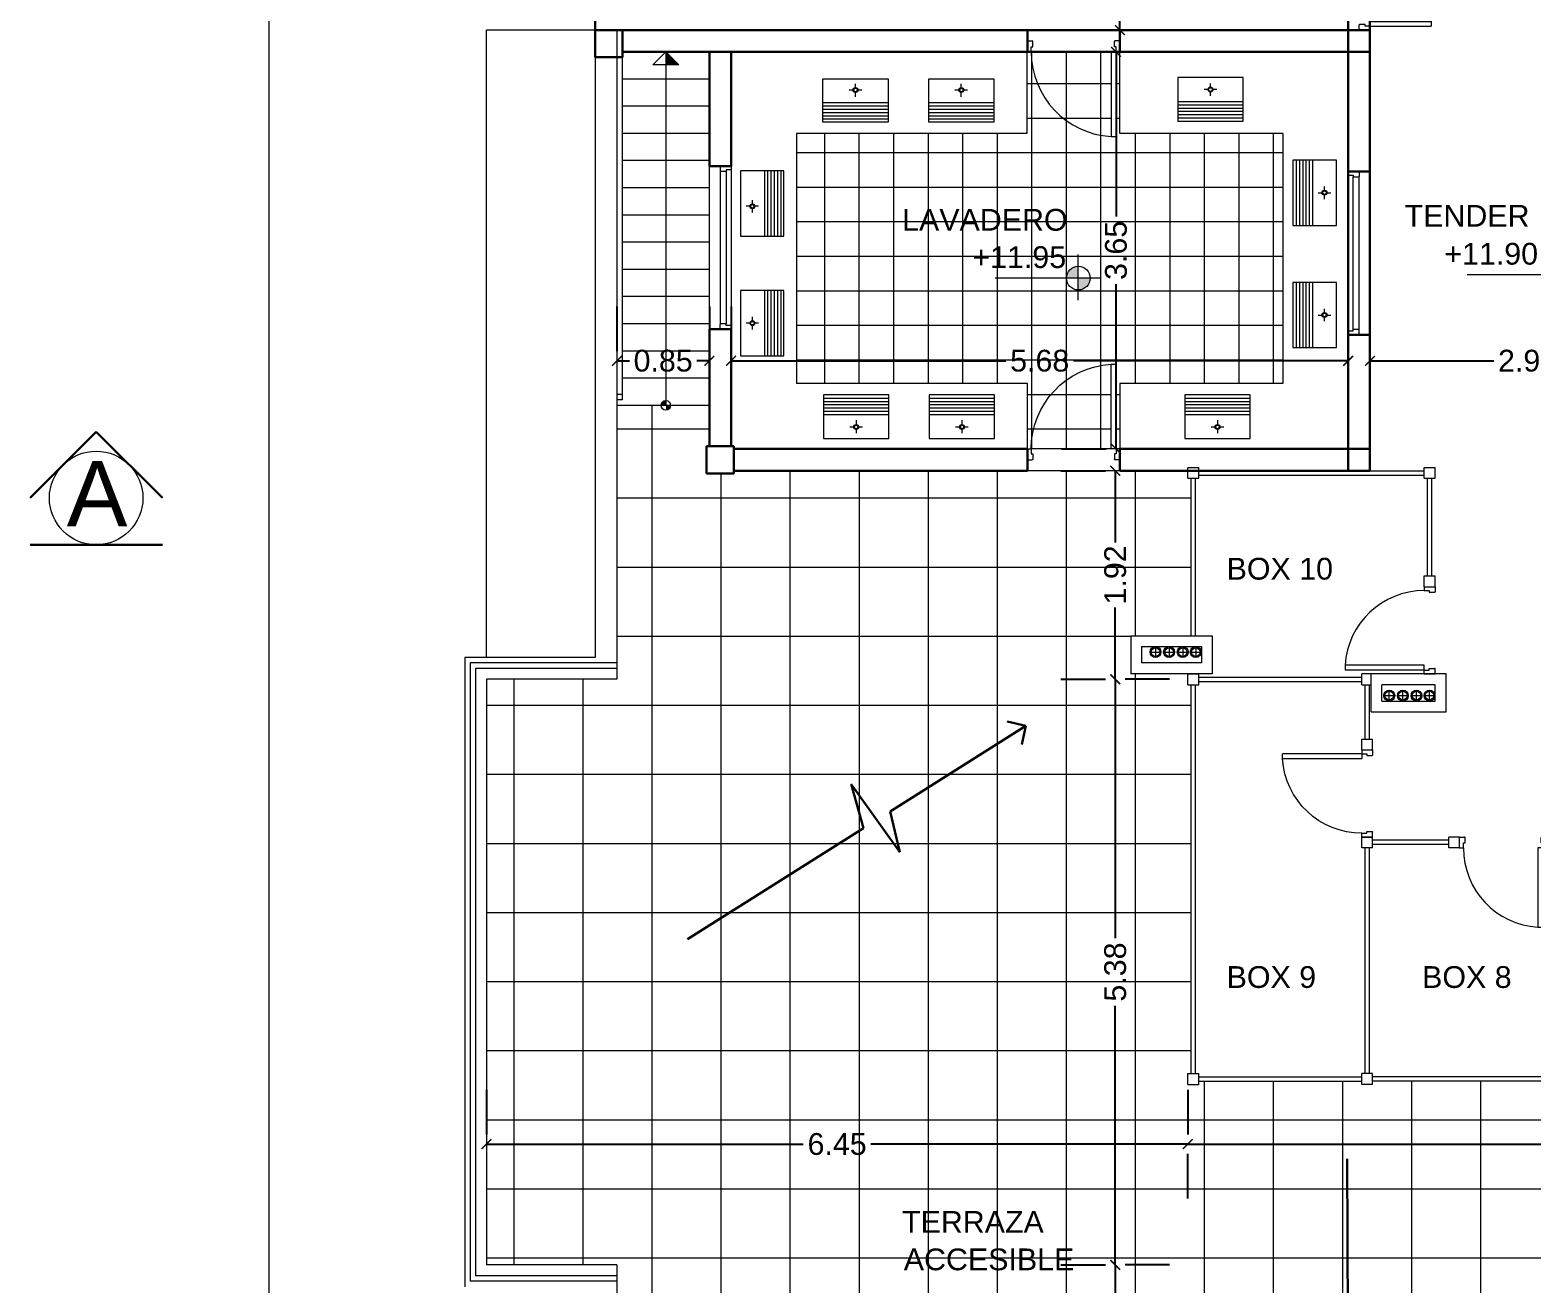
# Model space of a CAD drawing. Header units: millimetres. Extents: x 1578 to 2210, y 899 to 1032.
# Drawn here: x 1847.84 to 1861.66, y 944.01 to 955.53 of the extents above; entities that cross this region are included whole.
import ezdxf

# ---------------------------------------------------------------- set-up
doc = ezdxf.new("R2010")
doc.units = ezdxf.units.MM
doc.linetypes.add('HIDDEN2', pattern=[4.7625, 3.175, -1.5875])
for name, color, linetype, lineweight in [('CARPINTERIA', 7, 'Continuous', 18), ('COTAS', 7, 'Continuous', 15), ('ESTRUCTURA', 3, 'Continuous', 30), ('MUROS', 1, 'Continuous', 30), ('PISOS', 9, 'Continuous', 9), ('SANITARIOS', 7, 'Continuous', 20), ('TECHOS', 7, 'HIDDEN2', 15), ('TRAMAS', 7, 'Continuous', 15), ('UMBRALES', 7, 'Continuous', 18)]:
    doc.layers.add(name, color=color, linetype=linetype, lineweight=lineweight)
doc.styles.add('STYLE1', font='ARIAL.TTF')
doc.dimstyles.get("Standard").update_dxf_attribs({"dimscale": 0, "dimtxt": 0.2, "dimasz": 0.09, "dimexe": 0.09, "dimexo": 0.5, "dimgap": 0.05, "dimtad": 0, "dimzin": 0, "dimdsep": 46, "dimtxsty": 'STYLE1', "dimblk1": 'ARCHTICK', "dimblk2": 'ARCHTICK', "dimsah": 1, "dimcen": 0, "dimadec": 0, "dimazin": 0, "dimtfac": 1, "dimtofl": 0, "dimtmove": 2, "dimatfit": 3, "dimldrblk": 'ARCHTICK', "dimfxl": 1, "dimtolj": 1, "dimtzin": 0, "dimarcsym": 0})

# ---------------------------------------------------------------- blocks, each defined once
blk = doc.blocks.new('V150')
at = {"layer": 'CARPINTERIA'}
for p, q in [((0, 0.1), (0.045, 0.1)), ((0, 0), (0, 0.1)), ((0, 0), (0.035, 0)), ((0.035, 0.045), (0.05, 0.045)), ((0.035, 0), (0.035, 0.045)), ((1.455, 0.1), (0.045, 0.1)), ((0.05, 0.045), (0.05, 0.095)), ((1.465, 0.045), (0.05, 0.045)), ((1.45, 0.045), (1.45, 0.095)), ((1.465, 0.045), (1.45, 0.045)), ((1.5, 0.1), (1.455, 0.1)), ((1.465, 0), (1.465, 0.045)), ((1.5, 0), (1.465, 0)), ((1.5, 0), (1.5, 0.1)), ((1.465, 0), (0.035, 0))]:
    blk.add_line(p, q, dxfattribs=at)
for centre, start, end in [((0.045, 0.095), 0, 90), ((1.455, 0.095), 90, 180)]:
    blk.add_arc(centre, 0.005, start, end, dxfattribs=at)
blk = doc.blocks.new('P85')
at = {"layer": 'CARPINTERIA'}
for p, q in [((0.035, 0), (0.035, 0.779)), ((0.08, 0.779), (0.035, 0.779)), ((0.08, 0), (0.08, 0.779)), ((0, 0), (0.035, 0)), ((0, 0), (0, -0.1)), ((0.035, 0), (0.035, -0.045)), ((0.035, 0), (0.08, 0)), ((0.85, 0), (0.815, 0)), ((0.815, 0), (0.815, -0.045)), ((0.85, 0), (0.85, -0.1)), ((0, -0.1), (0.045, -0.1)), ((0.035, -0.045), (0.05, -0.045)), ((0.05, -0.045), (0.05, -0.095)), ((0.8, -0.045), (0.8, -0.095)), ((0.815, -0.045), (0.8, -0.045)), ((0.85, -0.1), (0.805, -0.1))]:
    blk.add_line(p, q, dxfattribs=at)
for centre, radius, start, end in [((0.035, 0), 0.78, 0, 86.6926), ((0.045, -0.095), 0.005, 270, 0), ((0.805, -0.095), 0.005, 180, 270)]:
    blk.add_arc(centre, radius, start, end, dxfattribs=at)
blk = doc.blocks.new('P120')
at = {"layer": 'CARPINTERIA'}
for p, q in [((0.035, 0), (0.035, 0.563)), ((0.08, 0.563), (0.035, 0.563)), ((0.08, 0), (0.08, 0.563)), ((1.12, 0), (1.12, 0.563)), ((1.12, 0.563), (1.165, 0.563)), ((1.165, 0), (1.165, 0.563)), ((0, 0), (0, -0.1)), ((0, 0), (0.035, 0)), ((0.035, 0), (0.08, 0)), ((0.035, 0), (0.035, -0.045)), ((1.165, 0), (1.12, 0)), ((1.2, 0), (1.165, 0)), ((1.165, 0), (1.165, -0.045)), ((1.2, 0), (1.2, -0.1)), ((0, -0.1), (0.045, -0.1)), ((0.035, -0.045), (0.05, -0.045)), ((0.05, -0.045), (0.05, -0.095)), ((1.165, -0.045), (1.15, -0.045)), ((1.15, -0.045), (1.15, -0.095)), ((1.2, -0.1), (1.155, -0.1))]:
    blk.add_line(p, q, dxfattribs=at)
for centre, radius, start, end in [((0.035, 0), 0.565, 0, 85.4318), ((1.165, 0), 0.565, 94.5682, 180), ((0.045, -0.095), 0.005, 270, 0), ((1.155, -0.095), 0.005, 180, 270)]:
    blk.add_arc(centre, radius, start, end, dxfattribs=at)
blk = doc.blocks.new('P80')
at = {"layer": 'CARPINTERIA'}
for p, q in [((0.035, 0), (0.035, 0.729)), ((0.08, 0.729), (0.035, 0.729)), ((0.08, 0), (0.08, 0.729)), ((0, 0), (0, -0.1)), ((0, 0), (0.035, 0)), ((0.035, 0), (0.08, 0)), ((0.035, 0), (0.035, -0.045)), ((0.8, 0), (0.765, 0)), ((0.765, 0), (0.765, -0.045)), ((0.8, 0), (0.8, -0.1)), ((0, -0.1), (0.045, -0.1)), ((0.035, -0.045), (0.05, -0.045)), ((0.05, -0.045), (0.05, -0.095)), ((0.75, -0.045), (0.75, -0.095)), ((0.765, -0.045), (0.75, -0.045)), ((0.8, -0.1), (0.755, -0.1))]:
    blk.add_line(p, q, dxfattribs=at)
for centre, radius, start, end in [((0.035, 0), 0.73, 0, 86.4658), ((0.045, -0.095), 0.005, 270, 0), ((0.755, -0.095), 0.005, 180, 270)]:
    blk.add_arc(centre, radius, start, end, dxfattribs=at)
blk = doc.blocks.new('_ARCHTICK')
at = {"color": 0, "linetype": 'ByBlock', "const_width": 0.15}
blk.add_lwpolyline([(-0.5, -0.5), (0.5, 0.5)], dxfattribs=at)
blk = doc.blocks.new('*D252')
at = {"layer": 'COTAS', "color": 0, "lineweight": -2}
for p, q in [((1857.824, 944.181), (1857.824, 942.115)), ((1858.324, 944.181), (1857.914, 944.181)), ((1857.824, 939.421), (1857.824, 941.487)), ((1857.324, 939.421), (1857.734, 939.421))]:
    blk.add_line(p, q, dxfattribs=at)
at = {"layer": 'DEFPOINTS', "color": 0}
for p in [(1857.824, 944.181), (1857.824, 944.181), (1857.824, 939.421)]:
    blk.add_point(p, dxfattribs=at)
at = {"layer": 'COTAS', "color": 0, "lineweight": -2, "xscale": 0.09, "yscale": 0.09, "zscale": 0.09}
for p, rotation in [((1857.824, 944.181), 90), ((1857.824, 939.421), 270)]:
    blk.add_blockref('_ARCHTICK', p, dxfattribs=dict(at, rotation=rotation))
at = {"layer": 'COTAS', "color": 0, "insert": (1857.824, 941.801), "char_height": 0.2, "attachment_point": 5, "rotation": 90, "style": 'STYLE1'}
blk.add_mtext('\\A1;4.76', dxfattribs=at)
blk = doc.blocks.new('*D253')
at = {"layer": 'COTAS', "color": 0, "lineweight": -2}
for p, q in [((1857.824, 949.564), (1857.824, 947.183)), ((1858.324, 949.564), (1857.914, 949.564)), ((1857.824, 944.181), (1857.824, 946.563)), ((1857.324, 944.181), (1857.734, 944.181))]:
    blk.add_line(p, q, dxfattribs=at)
at = {"layer": 'DEFPOINTS', "color": 0}
for p in [(1857.824, 949.564), (1857.824, 949.564), (1857.824, 944.181)]:
    blk.add_point(p, dxfattribs=at)
at = {"layer": 'COTAS', "color": 0, "lineweight": -2, "xscale": 0.09, "yscale": 0.09, "zscale": 0.09}
for p, rotation in [((1857.824, 949.564), 90), ((1857.824, 944.181), 270)]:
    blk.add_blockref('_ARCHTICK', p, dxfattribs=dict(at, rotation=rotation))
at = {"layer": 'COTAS', "color": 0, "insert": (1857.824, 946.873), "char_height": 0.2, "attachment_point": 5, "rotation": 90, "style": 'STYLE1'}
blk.add_mtext('\\A1;5.38', dxfattribs=at)
blk = doc.blocks.new('*D254')
at = {"layer": 'COTAS', "color": 0, "lineweight": -2}
for p, q in [((1857.324, 951.481), (1857.734, 951.481)), ((1857.824, 951.481), (1857.824, 950.822)), ((1857.824, 949.564), (1857.824, 950.223)), ((1857.324, 949.564), (1857.734, 949.564))]:
    blk.add_line(p, q, dxfattribs=at)
at = {"layer": 'DEFPOINTS', "color": 0}
for p in [(1857.824, 951.481), (1857.824, 951.481), (1857.824, 949.564)]:
    blk.add_point(p, dxfattribs=at)
at = {"layer": 'COTAS', "color": 0, "lineweight": -2, "xscale": 0.09, "yscale": 0.09, "zscale": 0.09}
for p, rotation in [((1857.824, 951.481), 90), ((1857.824, 949.564), 270)]:
    blk.add_blockref('_ARCHTICK', p, dxfattribs=dict(at, rotation=rotation))
at = {"layer": 'COTAS', "color": 0, "insert": (1857.824, 950.523), "char_height": 0.2, "attachment_point": 5, "rotation": 90, "style": 'STYLE1'}
blk.add_mtext('\\A1;1.92', dxfattribs=at)
blk = doc.blocks.new('*D255')
at = {"layer": 'COTAS', "color": 0, "lineweight": -2}
for p, q in [((1857.331, 955.331), (1857.741, 955.331)), ((1857.831, 955.331), (1857.831, 953.816)), ((1857.831, 951.681), (1857.831, 953.196)), ((1857.331, 951.681), (1857.741, 951.681))]:
    blk.add_line(p, q, dxfattribs=at)
at = {"layer": 'DEFPOINTS', "color": 0}
for p in [(1857.831, 955.331), (1857.831, 955.331), (1857.831, 951.681)]:
    blk.add_point(p, dxfattribs=at)
at = {"layer": 'COTAS', "color": 0, "lineweight": -2, "xscale": 0.09, "yscale": 0.09, "zscale": 0.09}
for p, rotation in [((1857.831, 955.331), 90), ((1857.831, 951.681), 270)]:
    blk.add_blockref('_ARCHTICK', p, dxfattribs=dict(at, rotation=rotation))
at = {"layer": 'COTAS', "color": 0, "insert": (1857.831, 953.506), "char_height": 0.2, "attachment_point": 5, "rotation": 90, "style": 'STYLE1'}
blk.add_mtext('\\A1;3.65', dxfattribs=at)
blk = doc.blocks.new('*D256')
at = {"layer": 'COTAS', "color": 0, "lineweight": -2}
for p, q in [((1857.866, 956.681), (1857.866, 956.407)), ((1858.331, 956.681), (1857.956, 956.681)), ((1857.866, 955.531), (1857.866, 955.805)), ((1858.331, 955.531), (1857.956, 955.531))]:
    blk.add_line(p, q, dxfattribs=at)
at = {"layer": 'DEFPOINTS', "color": 0}
for p in [(1857.831, 956.681), (1857.866, 956.681), (1857.831, 955.531)]:
    blk.add_point(p, dxfattribs=at)
at = {"layer": 'COTAS', "color": 0, "lineweight": -2, "xscale": 0.09, "yscale": 0.09, "zscale": 0.09}
for p, rotation in [((1857.866, 956.681), 90), ((1857.866, 955.531), 270)]:
    blk.add_blockref('_ARCHTICK', p, dxfattribs=dict(at, rotation=rotation))
at = {"layer": 'COTAS', "color": 0, "insert": (1857.866, 956.106), "char_height": 0.2, "attachment_point": 5, "rotation": 90, "style": 'STYLE1'}
blk.add_mtext('\\A1;1.15', dxfattribs=at)
blk = doc.blocks.new('*D263')
at = {"layer": 'COTAS', "color": 0, "lineweight": -2}
for p, q in [((1866.891, 945.791), (1866.891, 945.381)), ((1858.491, 945.291), (1862.382, 945.291)), ((1858.491, 944.791), (1858.491, 945.201)), ((1866.891, 945.291), (1863.001, 945.291))]:
    blk.add_line(p, q, dxfattribs=at)
at = {"layer": 'DEFPOINTS', "color": 0}
for p in [(1858.491, 945.291), (1858.491, 945.291), (1866.891, 945.291)]:
    blk.add_point(p, dxfattribs=at)
at = {"layer": 'COTAS', "color": 0, "lineweight": -2, "xscale": 0.09, "yscale": 0.09, "zscale": 0.09, "rotation": 180}
blk.add_blockref('_ARCHTICK', (1858.491, 945.291), dxfattribs=at)
at = {"layer": 'COTAS', "color": 0, "lineweight": -2, "xscale": 0.09, "yscale": 0.09, "zscale": 0.09}
blk.add_blockref('_ARCHTICK', (1866.891, 945.291), dxfattribs=at)
at = {"layer": 'COTAS', "color": 0, "insert": (1862.691, 945.291), "char_height": 0.2, "attachment_point": 5, "style": 'STYLE1'}
blk.add_mtext('\\A1;8.40', dxfattribs=at)
blk = doc.blocks.new('*D264')
at = {"layer": 'COTAS', "color": 0, "lineweight": -2}
for p, q in [((1852.041, 945.791), (1852.041, 945.381)), ((1858.491, 945.791), (1858.491, 945.381)), ((1852.041, 945.291), (1854.955, 945.291)), ((1858.491, 945.291), (1855.577, 945.291))]:
    blk.add_line(p, q, dxfattribs=at)
at = {"layer": 'DEFPOINTS', "color": 0}
for p in [(1852.041, 945.291), (1852.041, 945.291), (1858.491, 945.291)]:
    blk.add_point(p, dxfattribs=at)
at = {"layer": 'COTAS', "color": 0, "lineweight": -2, "xscale": 0.09, "yscale": 0.09, "zscale": 0.09, "rotation": 180}
blk.add_blockref('_ARCHTICK', (1852.041, 945.291), dxfattribs=at)
at = {"layer": 'COTAS', "color": 0, "lineweight": -2, "xscale": 0.09, "yscale": 0.09, "zscale": 0.09}
blk.add_blockref('_ARCHTICK', (1858.491, 945.291), dxfattribs=at)
at = {"layer": 'COTAS', "color": 0, "insert": (1855.266, 945.291), "char_height": 0.2, "attachment_point": 5, "style": 'STYLE1'}
blk.add_mtext('\\A1;6.45', dxfattribs=at)
blk = doc.blocks.new('*D272')
at = {"layer": 'COTAS', "color": 0, "lineweight": -2}
for p, q in [((1853.241, 952.991), (1853.241, 952.581)), ((1854.091, 952.991), (1854.091, 952.581)), ((1853.241, 952.491), (1853.356, 952.491)), ((1854.091, 952.491), (1853.977, 952.491))]:
    blk.add_line(p, q, dxfattribs=at)
at = {"layer": 'DEFPOINTS', "color": 0}
for p in [(1853.241, 952.491), (1854.091, 952.491), (1854.091, 952.491)]:
    blk.add_point(p, dxfattribs=at)
at = {"layer": 'COTAS', "color": 0, "lineweight": -2, "xscale": 0.09, "yscale": 0.09, "zscale": 0.09, "rotation": 180}
blk.add_blockref('_ARCHTICK', (1853.241, 952.491), dxfattribs=at)
at = {"layer": 'COTAS', "color": 0, "lineweight": -2, "xscale": 0.09, "yscale": 0.09, "zscale": 0.09}
blk.add_blockref('_ARCHTICK', (1854.091, 952.491), dxfattribs=at)
at = {"layer": 'COTAS', "color": 0, "insert": (1853.666, 952.491), "char_height": 0.2, "attachment_point": 5, "style": 'STYLE1'}
blk.add_mtext('\\A1;0.85', dxfattribs=at)
blk = doc.blocks.new('*D273')
at = {"layer": 'COTAS', "color": 0, "lineweight": -2}
for p, q in [((1854.291, 952.991), (1854.291, 952.581)), ((1859.966, 952.991), (1859.966, 952.581)), ((1854.291, 952.491), (1856.819, 952.491)), ((1859.966, 952.491), (1857.439, 952.491))]:
    blk.add_line(p, q, dxfattribs=at)
at = {"layer": 'DEFPOINTS', "color": 0}
for p in [(1854.291, 952.491), (1859.966, 952.491), (1859.966, 952.491)]:
    blk.add_point(p, dxfattribs=at)
at = {"layer": 'COTAS', "color": 0, "lineweight": -2, "xscale": 0.09, "yscale": 0.09, "zscale": 0.09, "rotation": 180}
blk.add_blockref('_ARCHTICK', (1854.291, 952.491), dxfattribs=at)
at = {"layer": 'COTAS', "color": 0, "lineweight": -2, "xscale": 0.09, "yscale": 0.09, "zscale": 0.09}
blk.add_blockref('_ARCHTICK', (1859.966, 952.491), dxfattribs=at)
at = {"layer": 'COTAS', "color": 0, "insert": (1857.129, 952.491), "char_height": 0.2, "attachment_point": 5, "style": 'STYLE1'}
blk.add_mtext('\\A1;5.68', dxfattribs=at)
blk = doc.blocks.new('*D274')
at = {"layer": 'COTAS', "color": 0, "lineweight": -2}
for p, q in [((1860.166, 952.991), (1860.166, 952.581)), ((1863.066, 952.991), (1863.066, 952.581)), ((1860.166, 952.491), (1861.305, 952.491)), ((1863.066, 952.491), (1861.927, 952.491))]:
    blk.add_line(p, q, dxfattribs=at)
at = {"layer": 'DEFPOINTS', "color": 0}
for p in [(1860.166, 952.491), (1863.066, 952.491), (1863.066, 952.491)]:
    blk.add_point(p, dxfattribs=at)
at = {"layer": 'COTAS', "color": 0, "lineweight": -2, "xscale": 0.09, "yscale": 0.09, "zscale": 0.09, "rotation": 180}
blk.add_blockref('_ARCHTICK', (1860.166, 952.491), dxfattribs=at)
at = {"layer": 'COTAS', "color": 0, "lineweight": -2, "xscale": 0.09, "yscale": 0.09, "zscale": 0.09}
blk.add_blockref('_ARCHTICK', (1863.066, 952.491), dxfattribs=at)
at = {"layer": 'COTAS', "color": 0, "insert": (1861.616, 952.491), "char_height": 0.2, "attachment_point": 5, "style": 'STYLE1'}
blk.add_mtext('\\A1;2.90', dxfattribs=at)

msp = doc.modelspace()

# ---------------------------------------------------------------- hatches: boundary and pattern name
at = {"layer": 'COTAS', "ltscale": 0.1}
h = msp.add_hatch(color=256, dxfattribs=at)
h.paths.add_polyline_path([(1857.484, 953.251), (1857.593, 953.251, -0.414214), (1857.484, 953.142)])
h.paths.add_polyline_path([(1857.484, 953.36), (1857.484, 953.251), (1857.375, 953.251, -0.414214)])
at = {"layer": 'PISOS', "ltscale": 0.05}
h = msp.add_hatch(dxfattribs=at)
h.set_pattern_fill('NET', color=256, scale=0.1, style=0)
h.paths.add_polyline_path([(1859.366, 954.581), (1857.866, 954.581), (1857.866, 955.331), (1857.831, 955.331), (1857.831, 954.552), (1857.786, 954.552, -0.397406), (1857.051, 955.331), (1857.01, 955.331), (1857.01, 954.581), (1854.891, 954.581), (1854.891, 952.281), (1857.016, 952.281), (1857.016, 951.681), (1857.051, 951.681, -0.397406), (1857.786, 952.46), (1857.831, 952.46), (1857.831, 951.681), (1857.866, 951.681), (1857.866, 952.281), (1859.366, 952.281)])
h.paths.add_polyline_path([(1857.786, 955.331), (1857.051, 955.331, 0.397406), (1857.786, 954.552)], flags=17)
h.paths.add_polyline_path([(1857.786, 952.46, 0.397406), (1857.051, 951.681), (1857.786, 951.681)], flags=17)
h = msp.add_hatch(dxfattribs=at)
h.set_pattern_fill('NET', color=256, scale=0.2, style=0)
h.paths.add_polyline_path([(1858.591, 945.869), (1858.591, 945.839), (1858.491, 945.839), (1858.491, 945.939), (1858.521, 945.939), (1858.521, 949.514), (1858.491, 949.514), (1858.491, 949.614), (1857.966, 949.614), (1857.966, 949.964), (1858.521, 949.964), (1858.521, 951.411), (1858.491, 951.411), (1858.491, 951.481), (1857.866, 951.481), (1857.016, 951.481), (1854.316, 951.481), (1854.316, 951.456), (1854.066, 951.456), (1854.066, 951.706), (1854.091, 951.706), (1854.091, 952.081), (1853.735, 952.081, -1), (1853.647, 952.081), (1853.241, 952.081), (1853.241, 949.564), (1852.041, 949.564), (1852.041, 944.181), (1853.241, 944.181), (1853.241, 941.546), (1853.341, 941.546), (1853.341, 939.621), (1855.266, 939.621), (1855.266, 938.521), (1857.901, 938.521), (1857.901, 938.321), (1862.231, 938.321), (1862.231, 938.521), (1865.691, 938.521), (1865.691, 939.521), (1866.891, 939.521), (1866.891, 945.869), (1865.291, 945.869), (1865.291, 945.839), (1865.191, 945.839), (1865.191, 945.869), (1863.591, 945.869), (1863.591, 945.839), (1863.491, 945.839), (1863.491, 945.869), (1861.891, 945.869), (1861.891, 945.839), (1861.791, 945.839), (1861.791, 945.869), (1860.191, 945.869), (1860.191, 945.839), (1860.091, 945.839), (1860.091, 945.869)])
h.paths.add_polyline_path([(1859.716, 940.539), (1860.416, 940.539), (1860.416, 939.721), (1859.716, 939.721)], flags=16)
h.paths.add_polyline_path([(1859.816, 940.439), (1860.316, 940.439), (1860.316, 939.821), (1859.816, 939.821)], flags=0)
h.paths.add_polyline_path([(1859.916, 940.369, -0.414214), (1859.866, 940.319), (1859.866, 940.299, -0.414214), (1859.916, 940.249, -1), (1859.816, 940.249, -0.414214), (1859.866, 940.299), (1859.866, 940.319, -0.414214), (1859.816, 940.369, -1)], flags=0)
h.paths.add_polyline_path([(1859.906, 940.369, -1), (1859.827, 940.369, -1)], flags=0)
h.paths.add_polyline_path([(1860.316, 940.369, -0.414214), (1860.266, 940.319), (1860.266, 940.299, -0.414214), (1860.316, 940.249, -1), (1860.216, 940.249, -0.414214), (1860.266, 940.299), (1860.266, 940.319, -0.414214), (1860.216, 940.369, -1)], flags=0)
h.paths.add_polyline_path([(1860.306, 940.369, -1), (1860.227, 940.369, -1)], flags=0)
h.paths.add_polyline_path([(1859.906, 940.249, -1), (1859.827, 940.249, -1)], flags=0)
h.paths.add_polyline_path([(1860.306, 940.249, -1), (1860.227, 940.249, -1)], flags=0)
h.paths.add_polyline_path([(1859.916, 940.124, -1), (1859.816, 940.124, -1)], flags=0)
h.paths.add_polyline_path([(1860.316, 940.124, -1), (1860.216, 940.124, -1)], flags=0)
h.paths.add_polyline_path([(1859.916, 939.999, -1), (1859.816, 939.999, -1)], flags=0)
h.paths.add_polyline_path([(1860.316, 939.999, -1), (1860.216, 939.999, -1)], flags=0)
h.paths.add_polyline_path([(1859.916, 939.874, -1), (1859.816, 939.874, -1)], flags=0)
h.paths.add_polyline_path([(1860.316, 939.874, -1), (1860.216, 939.874, -1)], flags=0)
at = {"layer": 'UMBRALES', "ltscale": 0.05}
msp.add_hatch(color=256, dxfattribs=at).paths.add_polyline_path([(1853.691, 955.331), (1853.811, 955.211), (1853.691, 955.211)])
h = msp.add_hatch(color=256, dxfattribs=at)
h.paths.add_polyline_path([(1853.691, 952.081), (1853.735, 952.081, -0.414214), (1853.691, 952.037)])
h.paths.add_polyline_path([(1853.691, 952.081), (1853.647, 952.081, -0.414214), (1853.691, 952.125)])

# ---------------------------------------------------------------- linework, layer by layer
at = {"layer": 'COTAS', "ltscale": 0.05}
for p, q in [((1853.041, 955.531), (1853.041, 949.764)), ((1853.241, 955.531), (1853.241, 949.564)), ((1851.841, 949.764), (1851.841, 943.981)), ((1853.041, 949.764), (1851.841, 949.764)), ((1853.241, 949.564), (1852.041, 949.564)), ((1852.041, 949.564), (1852.041, 944.181)), ((1853.241, 944.181), (1852.041, 944.181)), ((1853.241, 944.181), (1853.241, 941.546))]:
    msp.add_line(p, q, dxfattribs=at)
at = {"layer": 'COTAS'}
for p, q in [((1857.866, 954.581), (1857.866, 955.331)), ((1851.891, 949.714), (1851.891, 944.031)), ((1851.941, 949.664), (1851.941, 944.081))]:
    msp.add_line(p, q, dxfattribs=at)
at = {"layer": 'COTAS', "ltscale": 0.1}
for p, q in [((1857.484, 953.047), (1857.484, 953.467)), ((1857.687, 953.251), (1856.721, 953.251)), ((1862.027, 953.281), (1861.061, 953.281)), ((1858.144, 949.814), (1858.244, 949.814)), ((1858.194, 949.864), (1858.194, 949.764)), ((1858.269, 949.814), (1858.369, 949.814)), ((1858.319, 949.864), (1858.319, 949.764)), ((1858.394, 949.814), (1858.494, 949.814)), ((1858.444, 949.864), (1858.444, 949.764)), ((1858.514, 949.814), (1858.614, 949.814)), ((1858.564, 949.864), (1858.564, 949.764)), ((1860.344, 949.364), (1860.344, 949.464)), ((1860.469, 949.364), (1860.469, 949.464)), ((1860.594, 949.364), (1860.594, 949.464)), ((1860.714, 949.364), (1860.714, 949.464)), ((1860.294, 949.414), (1860.394, 949.414)), ((1860.419, 949.414), (1860.519, 949.414)), ((1860.544, 949.414), (1860.644, 949.414)), ((1860.664, 949.414), (1860.764, 949.414))]:
    msp.add_line(p, q, dxfattribs=at)
for centre, radius in [((1857.484, 953.251), 0.109), ((1848.452, 951.23), 0.43)]:
    msp.add_circle(centre, radius, dxfattribs=at)
at = {"layer": 'ESTRUCTURA', "ltscale": 0.1}
for points in [[(1853.291, 955.531), (1853.041, 955.531), (1853.041, 955.281), (1853.291, 955.281)], [(1854.316, 951.706), (1854.066, 951.706), (1854.066, 951.456), (1854.316, 951.456)]]:
    msp.add_lwpolyline(points, close=True, dxfattribs=at)
at = {"layer": 'MUROS'}
for p, q in [((1859.966, 958.981), (1859.966, 951.481)), ((1860.166, 958.981), (1860.166, 951.481)), ((1853.041, 955.531), (1853.041, 957.881)), ((1860.166, 955.531), (1853.291, 955.531)), ((1857.016, 955.531), (1857.016, 955.331)), ((1857.866, 955.531), (1857.866, 955.331)), ((1853.916, 955.331), (1853.291, 955.331)), ((1860.166, 955.331), (1853.541, 955.331)), ((1854.091, 955.331), (1854.091, 954.281)), ((1854.291, 955.331), (1854.291, 954.281)), ((1854.291, 954.281), (1854.091, 954.281)), ((1859.966, 954.231), (1860.166, 954.231)), ((1854.091, 952.781), (1854.091, 951.706)), ((1854.291, 952.781), (1854.091, 952.781)), ((1854.291, 952.781), (1854.291, 951.706)), ((1859.966, 952.731), (1860.166, 952.731)), ((1857.016, 951.681), (1854.316, 951.681)), ((1857.016, 951.681), (1857.016, 951.481)), ((1860.166, 951.681), (1857.866, 951.681)), ((1857.866, 951.681), (1857.866, 951.481)), ((1857.016, 951.481), (1854.316, 951.481)), ((1860.166, 951.481), (1857.866, 951.481))]:
    msp.add_line(p, q, dxfattribs=at)
at = {"layer": 'MUROS', "color": 0, "ltscale": 0.15}
for p, q in [((1847.844, 951.23), (1848.452, 951.838)), ((1849.061, 951.23), (1848.452, 951.838)), ((1849.061, 950.799), (1847.844, 950.799))]:
    msp.add_line(p, q, dxfattribs=at)
at = {"layer": 'MUROS', "ltscale": 0.05}
for p, q in [((1857.003, 949.137), (1855.753, 948.349)), ((1857.003, 949.137), (1856.83, 949.176)), ((1856.964, 948.964), (1857.003, 949.137)), ((1855.509, 948.195), (1855.396, 948.599)), ((1855.396, 948.599), (1855.843, 947.975)), ((1855.843, 947.975), (1855.753, 948.349)), ((1855.509, 948.195), (1853.891, 947.176)), ((1859.963, 943.245), (1859.957, 945.156))]:
    msp.add_line(p, q, dxfattribs=at)
at = {"layer": 'SANITARIOS'}
for p, q in [((1857.01, 955.331), (1857.01, 954.581)), ((1855.135, 954.864), (1855.735, 954.864)), ((1856.108, 954.864), (1856.708, 954.864)), ((1858.399, 954.874), (1858.999, 954.874)), ((1858.399, 954.844), (1858.999, 954.844)), ((1855.135, 954.834), (1855.735, 954.834)), ((1855.135, 954.804), (1855.735, 954.804)), ((1855.135, 954.774), (1855.735, 954.774)), ((1855.135, 954.744), (1855.735, 954.744)), ((1855.135, 954.714), (1855.735, 954.714)), ((1856.108, 954.834), (1856.708, 954.834)), ((1856.108, 954.804), (1856.708, 954.804)), ((1856.108, 954.774), (1856.708, 954.774)), ((1856.108, 954.744), (1856.708, 954.744)), ((1856.108, 954.714), (1856.708, 954.714)), ((1858.399, 954.814), (1858.999, 954.814)), ((1858.399, 954.784), (1858.999, 954.784)), ((1858.399, 954.754), (1858.999, 954.754)), ((1858.399, 954.724), (1858.999, 954.724)), ((1854.891, 954.581), (1854.891, 952.281)), ((1857.01, 954.581), (1854.891, 954.581)), ((1859.366, 954.581), (1857.866, 954.581)), ((1859.366, 954.581), (1859.366, 952.281)), ((1859.458, 954.336), (1859.458, 953.736)), ((1859.858, 954.336), (1859.458, 954.336)), ((1859.488, 954.336), (1859.488, 953.736)), ((1859.518, 954.336), (1859.518, 953.736)), ((1859.548, 954.336), (1859.548, 953.736)), ((1859.578, 954.336), (1859.578, 953.736)), ((1859.608, 954.336), (1859.608, 953.736)), ((1859.638, 954.336), (1859.638, 953.736)), ((1859.858, 953.736), (1859.858, 954.336)), ((1854.597, 954.236), (1854.597, 953.636)), ((1854.627, 954.236), (1854.627, 953.636)), ((1854.657, 954.236), (1854.657, 953.636)), ((1854.687, 954.236), (1854.687, 953.636)), ((1854.717, 954.236), (1854.717, 953.636)), ((1854.747, 954.236), (1854.747, 953.636)), ((1859.458, 953.736), (1859.858, 953.736)), ((1859.488, 953.212), (1859.488, 952.612)), ((1859.518, 953.212), (1859.518, 952.612)), ((1859.548, 953.212), (1859.548, 952.612)), ((1859.578, 953.212), (1859.578, 952.612)), ((1859.608, 953.212), (1859.608, 952.612)), ((1859.638, 953.212), (1859.638, 952.612)), ((1854.597, 953.137), (1854.597, 952.537)), ((1854.627, 953.137), (1854.627, 952.537)), ((1854.657, 953.137), (1854.657, 952.537)), ((1854.687, 953.137), (1854.687, 952.537)), ((1854.717, 953.137), (1854.717, 952.537)), ((1854.747, 953.137), (1854.747, 952.537)), ((1857.016, 952.281), (1854.891, 952.281)), ((1857.016, 951.681), (1857.016, 952.281)), ((1857.866, 952.281), (1857.866, 951.681)), ((1859.366, 952.281), (1857.866, 952.281)), ((1855.141, 952.148), (1855.741, 952.148)), ((1855.141, 952.118), (1855.741, 952.118)), ((1855.141, 952.088), (1855.741, 952.088)), ((1856.114, 952.148), (1856.714, 952.148)), ((1856.114, 952.118), (1856.714, 952.118)), ((1856.114, 952.088), (1856.714, 952.088)), ((1858.464, 952.148), (1859.064, 952.148)), ((1858.464, 952.118), (1859.064, 952.118)), ((1858.464, 952.088), (1859.064, 952.088)), ((1855.141, 952.058), (1855.741, 952.058)), ((1855.141, 952.028), (1855.741, 952.028)), ((1855.141, 951.998), (1855.741, 951.998)), ((1856.114, 952.058), (1856.714, 952.058)), ((1856.114, 952.028), (1856.714, 952.028)), ((1856.114, 951.998), (1856.714, 951.998)), ((1858.464, 952.058), (1859.064, 952.058)), ((1858.464, 952.028), (1859.064, 952.028)), ((1858.464, 951.998), (1859.064, 951.998))]:
    msp.add_line(p, q, dxfattribs=at)
for points in [[(1855.135, 954.684), (1855.135, 955.084), (1855.735, 955.084), (1855.735, 954.684), (1855.135, 954.684)], [(1856.108, 954.684), (1856.108, 955.084), (1856.708, 955.084), (1856.708, 954.684), (1856.108, 954.684)], [(1858.399, 955.094), (1858.399, 954.694), (1858.999, 954.694), (1858.999, 955.094), (1858.399, 955.094)], [(1854.777, 954.236), (1854.377, 954.236), (1854.377, 953.636), (1854.777, 953.636), (1854.777, 954.236)], [(1859.858, 953.212), (1859.458, 953.212), (1859.458, 952.612), (1859.858, 952.612), (1859.858, 953.212)], [(1854.777, 953.137), (1854.377, 953.137), (1854.377, 952.537), (1854.777, 952.537), (1854.777, 953.137)], [(1855.141, 952.178), (1855.141, 951.778), (1855.741, 951.778), (1855.741, 952.178), (1855.141, 952.178)], [(1856.114, 952.178), (1856.114, 951.778), (1856.714, 951.778), (1856.714, 952.178), (1856.114, 952.178)], [(1858.464, 952.178), (1858.464, 951.778), (1859.064, 951.778), (1859.064, 952.178), (1858.464, 952.178)]]:
    msp.add_lwpolyline(points, dxfattribs=at)
at = {"layer": 'TECHOS'}
for p, q in [((1853.241, 949.714), (1851.891, 949.714)), ((1853.241, 949.664), (1851.941, 949.664)), ((1853.241, 944.081), (1851.941, 944.081)), ((1853.241, 944.031), (1851.891, 944.031))]:
    msp.add_line(p, q, dxfattribs=at)
at = {"layer": 'TRAMAS', "ltscale": 0.1}
for p, q in [((1859.966, 955.531), (1859.966, 956.731)), ((1857.786, 955.331), (1857.051, 955.331)), ((1855.419, 954.98), (1855.377, 954.98)), ((1855.435, 954.996), (1855.435, 955.037)), ((1855.492, 954.98), (1855.451, 954.98)), ((1856.391, 954.98), (1856.35, 954.98)), ((1856.408, 954.996), (1856.408, 955.037)), ((1856.465, 954.98), (1856.424, 954.98)), ((1858.683, 954.984), (1858.642, 954.984)), ((1858.699, 955), (1858.699, 955.041)), ((1858.757, 954.984), (1858.715, 954.984)), ((1855.435, 954.916), (1855.435, 954.957)), ((1856.408, 954.916), (1856.408, 954.957)), ((1858.699, 954.927), (1858.699, 954.968)), ((1859.691, 954.036), (1859.732, 954.036)), ((1859.748, 954.052), (1859.748, 954.093)), ((1859.748, 953.978), (1859.748, 954.019)), ((1859.764, 954.036), (1859.806, 954.036)), ((1854.47, 953.911), (1854.429, 953.911)), ((1854.487, 953.927), (1854.487, 953.968)), ((1854.487, 953.853), (1854.487, 953.894)), ((1854.544, 953.911), (1854.503, 953.911)), ((1859.691, 952.912), (1859.732, 952.912)), ((1859.748, 952.928), (1859.748, 952.969)), ((1859.764, 952.912), (1859.806, 952.912)), ((1854.47, 952.837), (1854.429, 952.837)), ((1854.487, 952.853), (1854.487, 952.894)), ((1854.487, 952.779), (1854.487, 952.82)), ((1854.544, 952.837), (1854.503, 952.837)), ((1859.748, 952.854), (1859.748, 952.895)), ((1855.441, 951.946), (1855.441, 951.905)), ((1856.414, 951.946), (1856.414, 951.905)), ((1858.764, 951.946), (1858.764, 951.905)), ((1855.424, 951.882), (1855.383, 951.882)), ((1855.441, 951.866), (1855.441, 951.825)), ((1855.498, 951.882), (1855.457, 951.882)), ((1856.397, 951.882), (1856.356, 951.882)), ((1856.414, 951.866), (1856.414, 951.825)), ((1856.471, 951.882), (1856.43, 951.882)), ((1858.747, 951.882), (1858.706, 951.882)), ((1858.764, 951.866), (1858.764, 951.825)), ((1858.821, 951.882), (1858.78, 951.882)), ((1857.786, 951.681), (1857.051, 951.681))]:
    msp.add_line(p, q, dxfattribs=at)
at = {"layer": 'TRAMAS'}
for p, q in [((1858.521, 949.964), (1858.521, 951.411)), ((1858.561, 949.964), (1858.561, 951.411)), ((1858.591, 951.481), (1860.666, 951.481)), ((1858.591, 951.441), (1860.666, 951.441)), ((1860.696, 950.514), (1860.696, 951.411)), ((1860.736, 950.514), (1860.736, 951.411)), ((1860.091, 949.514), (1860.091, 949.614)), ((1860.176, 949.614), (1860.091, 949.614)), ((1860.866, 949.614), (1860.176, 949.614)), ((1860.176, 949.264), (1860.176, 949.614)), ((1858.521, 945.939), (1858.521, 949.514)), ((1858.561, 945.939), (1858.561, 949.514)), ((1858.591, 949.584), (1860.091, 949.584)), ((1858.591, 949.544), (1860.091, 949.544)), ((1860.091, 949.514), (1860.176, 949.514)), ((1860.121, 949.014), (1860.121, 949.514)), ((1860.161, 949.014), (1860.161, 949.514)), ((1860.891, 948.084), (1860.191, 948.084)), ((1860.121, 945.939), (1860.121, 948.014)), ((1860.161, 945.939), (1860.161, 948.014)), ((1860.891, 948.044), (1860.191, 948.044)), ((1858.591, 945.909), (1860.091, 945.909)), ((1858.591, 945.869), (1860.091, 945.869)), ((1861.791, 945.909), (1860.191, 945.909)), ((1861.791, 945.869), (1860.191, 945.869))]:
    msp.add_line(p, q, dxfattribs=at)
at = {"layer": 'TRAMAS', "ltscale": 0.1}
for centre, radius in [((1855.435, 954.98), 0.0225), ((1855.435, 954.98), 0.0163), ((1856.408, 954.98), 0.0225), ((1856.408, 954.98), 0.0163), ((1858.699, 954.984), 0.0225), ((1858.699, 954.984), 0.0163), ((1859.748, 954.036), 0.0225), ((1859.748, 954.036), 0.0163), ((1854.487, 953.911), 0.0225), ((1854.487, 953.911), 0.0163), ((1859.748, 952.912), 0.0225), ((1859.748, 952.912), 0.0163), ((1854.487, 952.837), 0.0225), ((1854.487, 952.837), 0.0163), ((1855.441, 951.882), 0.0225), ((1855.441, 951.882), 0.0163), ((1856.414, 951.882), 0.0225), ((1856.414, 951.882), 0.0163), ((1858.764, 951.882), 0.0225), ((1858.764, 951.882), 0.0163), ((1858.194, 949.814), 0.05), ((1858.194, 949.814), 0.0396), ((1858.319, 949.814), 0.05), ((1858.319, 949.814), 0.0396), ((1858.444, 949.814), 0.05), ((1858.444, 949.814), 0.0396), ((1858.564, 949.814), 0.05), ((1858.564, 949.814), 0.0396), ((1860.344, 949.414), 0.05), ((1860.344, 949.414), 0.0396), ((1860.469, 949.414), 0.05), ((1860.469, 949.414), 0.0396), ((1860.594, 949.414), 0.05), ((1860.594, 949.414), 0.0396), ((1860.714, 949.414), 0.05), ((1860.714, 949.414), 0.0396)]:
    msp.add_circle(centre, radius, dxfattribs=at)
at = {"layer": 'UMBRALES'}
for p, q in [((1850.041, 959.481), (1850.041, 945.311)), ((1853.041, 955.531), (1852.041, 955.531)), ((1852.041, 949.764), (1852.041, 955.531)), ((1858.491, 951.411), (1858.491, 951.511)), ((1858.491, 951.511), (1858.591, 951.511)), ((1858.491, 951.411), (1858.591, 951.411)), ((1858.591, 951.411), (1858.591, 951.511)), ((1860.666, 951.511), (1860.766, 951.511)), ((1860.666, 951.411), (1860.666, 951.511)), ((1860.666, 951.411), (1860.766, 951.411)), ((1860.766, 951.411), (1860.766, 951.511)), ((1860.666, 950.514), (1860.766, 950.514)), ((1860.666, 950.414), (1860.666, 950.514)), ((1860.766, 950.414), (1860.766, 950.514)), ((1860.666, 950.414), (1860.766, 950.414)), ((1857.966, 949.964), (1858.716, 949.964)), ((1857.966, 949.964), (1857.966, 949.614)), ((1858.716, 949.964), (1858.716, 949.614)), ((1858.066, 949.864), (1858.616, 949.864)), ((1858.066, 949.864), (1858.066, 949.714)), ((1858.616, 949.864), (1858.616, 949.714)), ((1858.716, 949.614), (1857.966, 949.614)), ((1858.616, 949.714), (1858.066, 949.714)), ((1858.616, 949.714), (1858.166, 949.714)), ((1858.491, 949.614), (1858.591, 949.614)), ((1858.491, 949.514), (1858.491, 949.614)), ((1858.491, 949.614), (1858.591, 949.614)), ((1858.591, 949.514), (1858.591, 949.614)), ((1860.866, 949.264), (1860.866, 949.614)), ((1858.491, 949.514), (1858.591, 949.514)), ((1860.766, 949.514), (1860.276, 949.514)), ((1860.276, 949.364), (1860.276, 949.514)), ((1860.766, 949.514), (1860.316, 949.514)), ((1860.766, 949.364), (1860.766, 949.514)), ((1860.276, 949.364), (1860.766, 949.364)), ((1860.176, 949.264), (1860.866, 949.264)), ((1860.091, 949.014), (1860.191, 949.014)), ((1860.091, 948.914), (1860.091, 949.014)), ((1860.091, 948.914), (1860.191, 948.914)), ((1860.191, 948.914), (1860.191, 949.014)), ((1860.091, 948.014), (1860.091, 948.114)), ((1860.191, 948.114), (1860.091, 948.114)), ((1860.191, 948.014), (1860.191, 948.114)), ((1860.891, 948.014), (1860.891, 948.114)), ((1860.991, 948.114), (1860.891, 948.114)), ((1860.991, 948.014), (1860.991, 948.114)), ((1860.191, 948.014), (1860.091, 948.014)), ((1860.991, 948.014), (1860.891, 948.014)), ((1858.491, 945.839), (1858.491, 945.939)), ((1858.491, 945.939), (1858.591, 945.939)), ((1858.591, 945.839), (1858.591, 945.939)), ((1860.191, 945.939), (1860.091, 945.939)), ((1860.091, 945.839), (1860.091, 945.939)), ((1860.191, 945.839), (1860.191, 945.939)), ((1858.491, 945.839), (1858.591, 945.839)), ((1860.191, 945.839), (1860.091, 945.839)), ((1850.041, 945.311), (1850.041, 938.211))]:
    msp.add_line(p, q, dxfattribs=at)
at = {"layer": 'UMBRALES', "ltscale": 0.1}
for p, q in [((1857.866, 955.531), (1857.016, 955.531)), ((1853.291, 952.131), (1853.291, 955.306)), ((1853.691, 955.331), (1853.571, 955.211)), ((1853.811, 955.211), (1853.691, 955.331)), ((1853.691, 955.331), (1853.691, 952.081)), ((1853.811, 955.211), (1853.571, 955.211)), ((1854.091, 955.081), (1853.291, 955.081)), ((1854.091, 954.831), (1853.291, 954.831)), ((1854.091, 954.581), (1853.291, 954.581)), ((1854.091, 954.331), (1853.291, 954.331)), ((1854.091, 952.781), (1854.091, 954.281)), ((1860.166, 954.231), (1860.166, 952.731)), ((1854.091, 954.081), (1853.291, 954.081)), ((1854.091, 953.831), (1853.291, 953.831)), ((1854.091, 953.581), (1853.291, 953.581)), ((1854.091, 953.331), (1853.291, 953.331)), ((1854.091, 953.081), (1853.291, 953.081)), ((1854.091, 952.831), (1853.291, 952.831)), ((1854.091, 952.581), (1853.291, 952.581)), ((1854.091, 952.331), (1853.291, 952.331)), ((1853.291, 952.181), (1853.241, 952.181)), ((1853.291, 952.131), (1853.241, 952.131)), ((1854.091, 952.081), (1853.241, 952.081)), ((1857.866, 951.481), (1857.016, 951.481))]:
    msp.add_line(p, q, dxfattribs=at)
msp.add_circle((1853.691, 952.081), 0.0442, dxfattribs=at)

# ---------------------------------------------------------------- block references
at = {"layer": 'CARPINTERIA', "ltscale": 0.1, "xscale": -1}
for name, p, rotation in [('P120', (1860.166, 955.531), 270), ('P80', (1860.091, 948.914), 90)]:
    msp.add_blockref(name, p, dxfattribs=dict(at, rotation=rotation))
at = {"layer": 'CARPINTERIA', "ltscale": 0.1}
for name, p, rotation in [('P85', (1857.866, 955.331), 180), ('V150', (1854.291, 952.781), 90), ('V150', (1859.966, 954.231), 270), ('P80', (1860.666, 949.614), 90), ('P80', (1861.791, 948.014), 180)]:
    msp.add_blockref(name, p, dxfattribs=dict(at, rotation=rotation))
at = {"layer": 'CARPINTERIA', "ltscale": 0.1, "xscale": -1}
msp.add_blockref('P85', (1857.866, 951.681), dxfattribs=at)

# ---------------------------------------------------------------- texts
at = {"layer": 'COTAS', "style": 'STYLE1'}
for s, p in [('LAVADERO', (1855.864, 953.687)), ('TENDER', (1860.485, 953.724)), ('+11.95', (1856.51, 953.344)), ('+11.90', (1860.85, 953.375)), ('BOX 10', (1858.848, 950.48)), ('BOX 9', (1858.848, 946.727)), ('BOX 8', (1860.646, 946.727)), ('TERRAZA', (1855.863, 944.476)), ('ACCESIBLE', (1855.879, 944.132))]:
    msp.add_text(s, height=0.2, dxfattribs=at).set_placement(p)
at = {"layer": 'MUROS', "color": 0, "ltscale": 0.15, "style": 'STYLE1'}
msp.add_text('A', height=0.6, dxfattribs=at).set_placement((1848.181, 950.969))

# ---------------------------------------------------------------- dimensions: what is measured, and where the dimension line sits
at = {"layer": 'COTAS'}
for base, p1, p2, picture, middle in [((1857.866, 956.681), (1857.831, 955.531), (1857.831, 956.681), '*D256', (1857.866, 956.106)), ((1857.831, 955.331), (1857.831, 951.681), (1857.831, 955.331), '*D255', (1857.831, 953.506)), ((1857.824, 951.481), (1857.824, 949.564), (1857.824, 951.481), '*D254', (1857.824, 950.523)), ((1857.824, 949.564), (1857.824, 944.181), (1857.824, 949.564), '*D253', (1857.824, 946.873)), ((1857.824, 944.181), (1857.824, 939.421), (1857.824, 944.181), '*D252', (1857.824, 941.801))]:
    dim = msp.add_linear_dim(base=base, p1=p1, p2=p2, angle=90, dimstyle='Standard', override={"dimscale": 1}, dxfattribs=at)
    dim.commit()
    dim.dimension.update_dxf_attribs({"geometry": picture, "text_midpoint": middle})
for base, p1, p2, picture, middle in [((1854.091, 952.491), (1853.241, 952.491), (1854.091, 952.491), '*D272', (1853.666, 952.491)), ((1859.966170955, 952.490589208), (1854.291170955, 952.490589208), (1859.966170955, 952.490589208), '*D273', (1857.128670955, 952.490589208)), ((1863.066, 952.491), (1860.166, 952.491), (1863.066, 952.491), '*D274', (1861.616, 952.491)), ((1852.041, 945.291), (1858.491, 945.291), (1852.041, 945.291), '*D264', (1855.266, 945.291)), ((1858.491, 945.291), (1866.891, 945.291), (1858.491, 945.291), '*D263', (1862.691, 945.291))]:
    dim = msp.add_linear_dim(base=base, p1=p1, p2=p2, dimstyle='Standard', override={"dimscale": 1}, dxfattribs=at)
    dim.commit()
    dim.dimension.update_dxf_attribs({"geometry": picture, "text_midpoint": middle})

doc.saveas('drawing.dxf')
